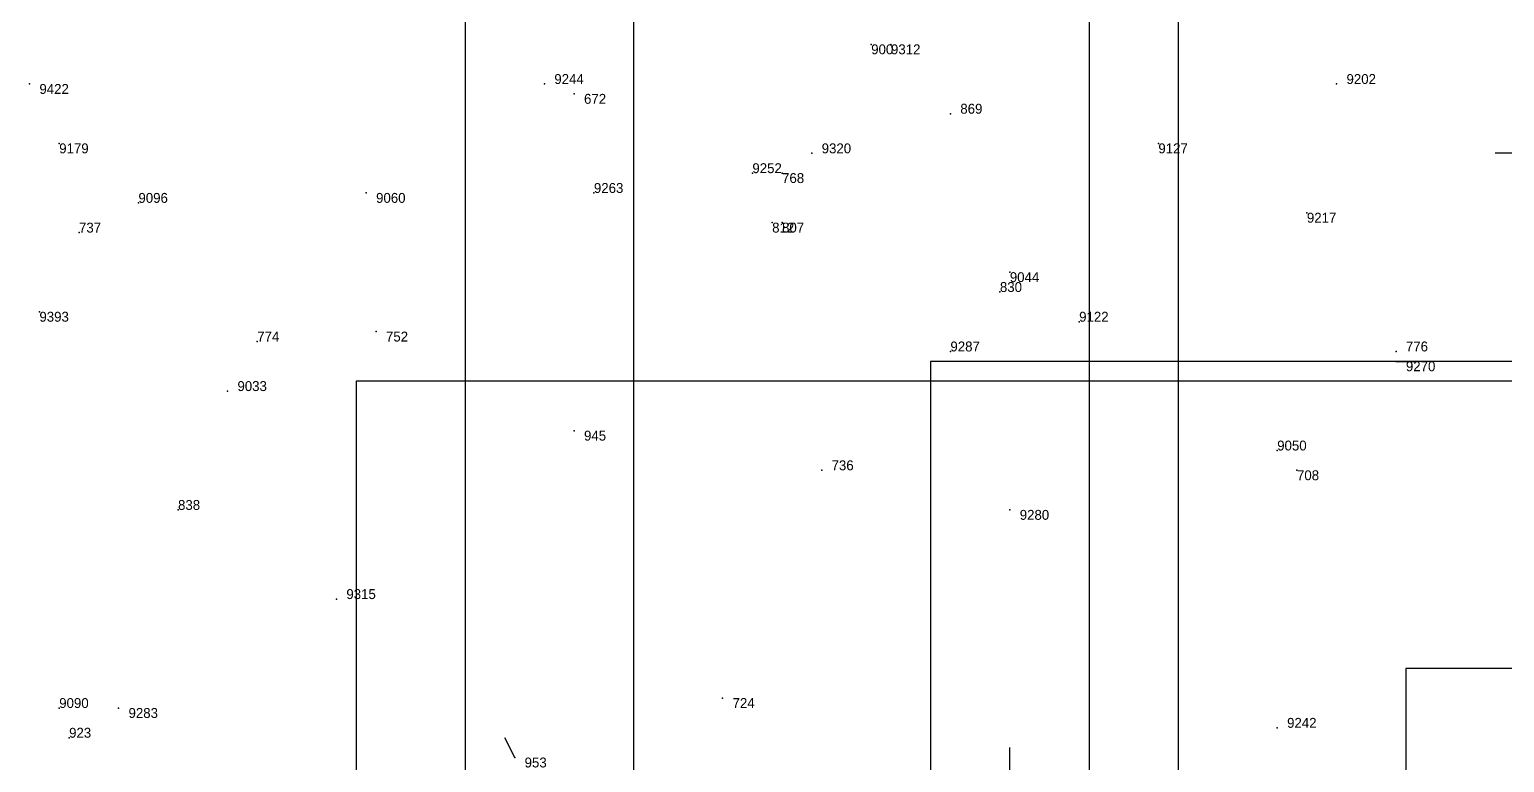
# Model space of a CAD drawing. Extents: x -0.07 to 1.1, y -0.07 to 1.1.
# Drawn here: x 0.755 to 0.904, y 0.1005 to 0.1745 of the extents above; entities that cross this region are included whole.
import ezdxf

# ---------------------------------------------------------------- set-up
doc = ezdxf.new("R2010")
doc.units = 0
for name, color, linetype in [('Facilities', 3, 'CONTINUOUS'), ('Min_max_boxes', 1, 'CONTINUOUS'), ('Normals', 1, 'CONTINUOUS'), ('Source_points', 5, 'CONTINUOUS'), ('Text', 3, 'CONTINUOUS')]:
    doc.layers.add(name, color=color, linetype=linetype)

msp = doc.modelspace()

# ---------------------------------------------------------------- linework, layer by layer
at = {"layer": 'Facilities', "color": 3}
for p in [(0.84, 0.173), (0.842, 0.173, 1), (0.755, 0.169, 1), (0.807, 0.169, 1), (0.887, 0.169, 1), (0.81, 0.168), (0.848, 0.166), (0.758, 0.163, 1), (0.869, 0.163, 1), (0.834, 0.162, 1), (0.828, 0.16, 1), (0.831, 0.16), (0.789, 0.158, 1), (0.812, 0.158, 1), (0.766, 0.157, 1), (0.83, 0.155), (0.831, 0.155), (0.884, 0.156, 1), (0.76, 0.154), (0.854, 0.15, 1), (0.853, 0.148), (0.756, 0.146, 1), (0.861, 0.145, 1), (0.778, 0.143), (0.79, 0.144), (0.848, 0.142, 1), (0.893, 0.142), (0.893, 0.141, 1), (0.775, 0.138, 1), (0.81, 0.134), (0.881, 0.132, 1), (0.835, 0.13), (0.883, 0.13), (0.77, 0.126), (0.854, 0.126, 1), (0.786, 0.117, 1), (0.758, 0.106, 1), (0.764, 0.106, 1), (0.825, 0.107), (0.759, 0.103), (0.881, 0.104, 1), (0.804, 0.101)]:
    msp.add_point(p, dxfattribs=at)
at = {"layer": 'Min_max_boxes', "color": 1}
for p, q in [((0.862, 0.466, 0.76), (0.862, 0, 0.76)), ((0.862, 0.466, 1), (0.862, 0, 1)), ((0.816, 0.32, 0.346), (0.816, 0, 0.346)), ((0.816, 0.32, 0.689), (0.816, 0, 0.689)), ((0.871, 0.286, 0.991), (0.871, 0, 0.991)), ((0.871, 0.286, 1), (0.871, 0, 1)), ((0.799, 0.192, 0.826), (0.799, 0, 0.826)), ((0.799, 0.192, 1), (0.799, 0, 1)), ((1, 0.141, 0.28), (0.846, 0.141, 0.28)), ((0.846, 0.141, 0.28), (0.846, 0, 0.28)), ((1, 0.141, 0.396), (0.846, 0.141, 0.396)), ((0.846, 0.141, 0.396), (0.846, 0, 0.396)), ((0.846, 0.141, 0.28), (0.846, 0.141, 0.396)), ((0.964, 0.139, 0.978), (0.788, 0.139, 0.978)), ((0.788, 0.139, 0.978), (0.788, 0, 0.978)), ((0.964, 0.139, 1), (0.788, 0.139, 1)), ((0.788, 0.139, 1), (0.788, 0, 1)), ((0.788, 0.139, 0.978), (0.788, 0.139, 1)), ((1, 0.11, 0.94), (0.894, 0.11, 0.94)), ((0.894, 0.11, 0.94), (0.894, 0.029, 0.94)), ((1, 0.11, 1), (0.894, 0.11, 1)), ((0.894, 0.11, 1), (0.894, 0.029, 1)), ((0.894, 0.11, 0.94), (0.894, 0.11, 1))]:
    msp.add_line(p, q, dxfattribs=at)
at = {"layer": 'Normals', "color": 1}
for p, q in [((0.84, 0.173), (0.84, 0.173, 0.1)), ((0.842, 0.173, 1), (0.842, 0.173, 1.1)), ((0.755, 0.169, 1), (0.755, 0.169, 1.1)), ((0.807, 0.169, 1), (0.807, 0.169, 1.1)), ((0.887, 0.169, 1), (0.887, 0.169, 1.1)), ((0.81, 0.168), (0.81, 0.168, 0.1)), ((0.848, 0.166), (0.848, 0.166, 0.1)), ((0.758, 0.163, 1), (0.758, 0.163, 1.1)), ((0.869, 0.163, 1), (0.869, 0.163, 1.1)), ((0.834, 0.162, 1), (0.834, 0.162, 1.1)), ((0.905, 0.162), (0.903, 0.162, 0.1)), ((0.828, 0.16, 1), (0.828, 0.16, 1.1)), ((0.831, 0.16), (0.831, 0.16, 0.1)), ((0.789, 0.158, 1), (0.789, 0.158, 1.1)), ((0.812, 0.158, 1), (0.812, 0.158, 1.1)), ((0.766, 0.157, 1), (0.766, 0.157, 1.1)), ((0.83, 0.155), (0.83, 0.155, 0.1)), ((0.831, 0.155), (0.831, 0.155, 0.1)), ((0.884, 0.156, 1), (0.884, 0.156, 1.1)), ((0.76, 0.154), (0.76, 0.154, 0.1)), ((0.854, 0.15, 1), (0.854, 0.15, 1.1)), ((0.853, 0.148), (0.853, 0.148, 0.1)), ((0.756, 0.146, 1), (0.756, 0.146, 1.1)), ((0.861, 0.145, 1), (0.861, 0.145, 1.1)), ((0.778, 0.143), (0.778, 0.143, 0.1)), ((0.79, 0.144), (0.79, 0.144, 0.1)), ((0.848, 0.142, 1), (0.848, 0.142, 1.1)), ((0.893, 0.142), (0.893, 0.142, 0.1)), ((0.893, 0.141, 1), (0.895, 0.141, 1.1)), ((0.775, 0.138, 1), (0.775, 0.138, 1.1)), ((0.81, 0.134), (0.81, 0.134, 0.1)), ((0.881, 0.132, 1), (0.881, 0.132, 1.1)), ((0.835, 0.13), (0.835, 0.13, 0.1)), ((0.883, 0.13), (0.883, 0.13, 0.1)), ((0.77, 0.126), (0.77, 0.126, 0.1)), ((0.854, 0.126, 1), (0.854, 0.126, 1.1)), ((0.786, 0.117, 1), (0.786, 0.117, 1.1)), ((0.758, 0.106, 1), (0.758, 0.106, 1.1)), ((0.764, 0.106, 1), (0.764, 0.106, 1.1)), ((0.825, 0.107), (0.825, 0.107, 0.1)), ((0.759, 0.103), (0.759, 0.103, 0.1)), ((0.804, 0.101), (0.803, 0.103, 0.1)), ((0.881, 0.104, 1), (0.881, 0.104, 1.1)), ((0.854, 0.098), (0.854, 0.102, 0.1))]:
    msp.add_line(p, q, dxfattribs=at)
at = {"layer": 'Source_points', "color": 5}
for p in [(0.84, 0.173), (0.842, 0.173, 1), (0.755, 0.169, 1), (0.807, 0.169, 1), (0.887, 0.169, 1), (0.81, 0.168), (0.848, 0.166), (0.758, 0.163, 1), (0.869, 0.163, 1), (0.834, 0.162, 1), (0.828, 0.16, 1), (0.831, 0.16), (0.789, 0.158, 1), (0.812, 0.158, 1), (0.766, 0.157, 1), (0.83, 0.155), (0.831, 0.155), (0.884, 0.156, 1), (0.76, 0.154), (0.854, 0.15, 1), (0.853, 0.148), (0.756, 0.146, 1), (0.861, 0.145, 1), (0.778, 0.143), (0.79, 0.144), (0.848, 0.142, 1), (0.893, 0.142), (0.893, 0.141, 1), (0.775, 0.138, 1), (0.81, 0.134), (0.881, 0.132, 1), (0.835, 0.13), (0.883, 0.13), (0.77, 0.126), (0.854, 0.126, 1), (0.786, 0.117, 1), (0.758, 0.106, 1), (0.764, 0.106, 1), (0.825, 0.107), (0.759, 0.103), (0.881, 0.104, 1), (0.804, 0.101)]:
    msp.add_point(p, dxfattribs=at)

# ---------------------------------------------------------------- texts
at = {"layer": 'Text', "color": 3}
for s, p in [('900', (0.84, 0.172)), ('9312', (0.842, 0.172, 1)), ('9244', (0.808, 0.169, 1)), ('9202', (0.888, 0.169, 1)), ('9422', (0.756, 0.168, 1)), ('672', (0.811, 0.167)), ('869', (0.849, 0.166)), ('9179', (0.758, 0.162, 1)), ('9320', (0.835, 0.162, 1)), ('9127', (0.869, 0.162, 1)), ('9252', (0.828, 0.16, 1)), ('768', (0.831, 0.159)), ('9096', (0.766, 0.157, 1)), ('9060', (0.79, 0.157, 1)), ('9263', (0.812, 0.158, 1)), ('737', (0.76, 0.154)), ('812', (0.83, 0.154)), ('807', (0.831, 0.154)), ('9217', (0.884, 0.155, 1)), ('830', (0.853, 0.148)), ('9044', (0.854, 0.149, 1)), ('9393', (0.756, 0.145, 1)), ('9122', (0.861, 0.145, 1)), ('774', (0.778, 0.143)), ('752', (0.791, 0.143)), ('9287', (0.848, 0.142, 1)), ('776', (0.894, 0.142)), ('9270', (0.894, 0.14, 1)), ('9033', (0.776, 0.138, 1)), ('945', (0.811, 0.133)), ('9050', (0.881, 0.132, 1)), ('736', (0.836, 0.13)), ('708', (0.883, 0.129)), ('838', (0.77, 0.126)), ('9280', (0.855, 0.125, 1)), ('9315', (0.787, 0.117, 1)), ('9090', (0.758, 0.106, 1)), ('9283', (0.765, 0.105, 1)), ('724', (0.826, 0.106)), ('9242', (0.882, 0.104, 1)), ('923', (0.759, 0.103)), ('953', (0.805, 0.1))]:
    msp.add_text(s, height=0.001, dxfattribs=at).set_placement(p)

doc.saveas('drawing.dxf')
